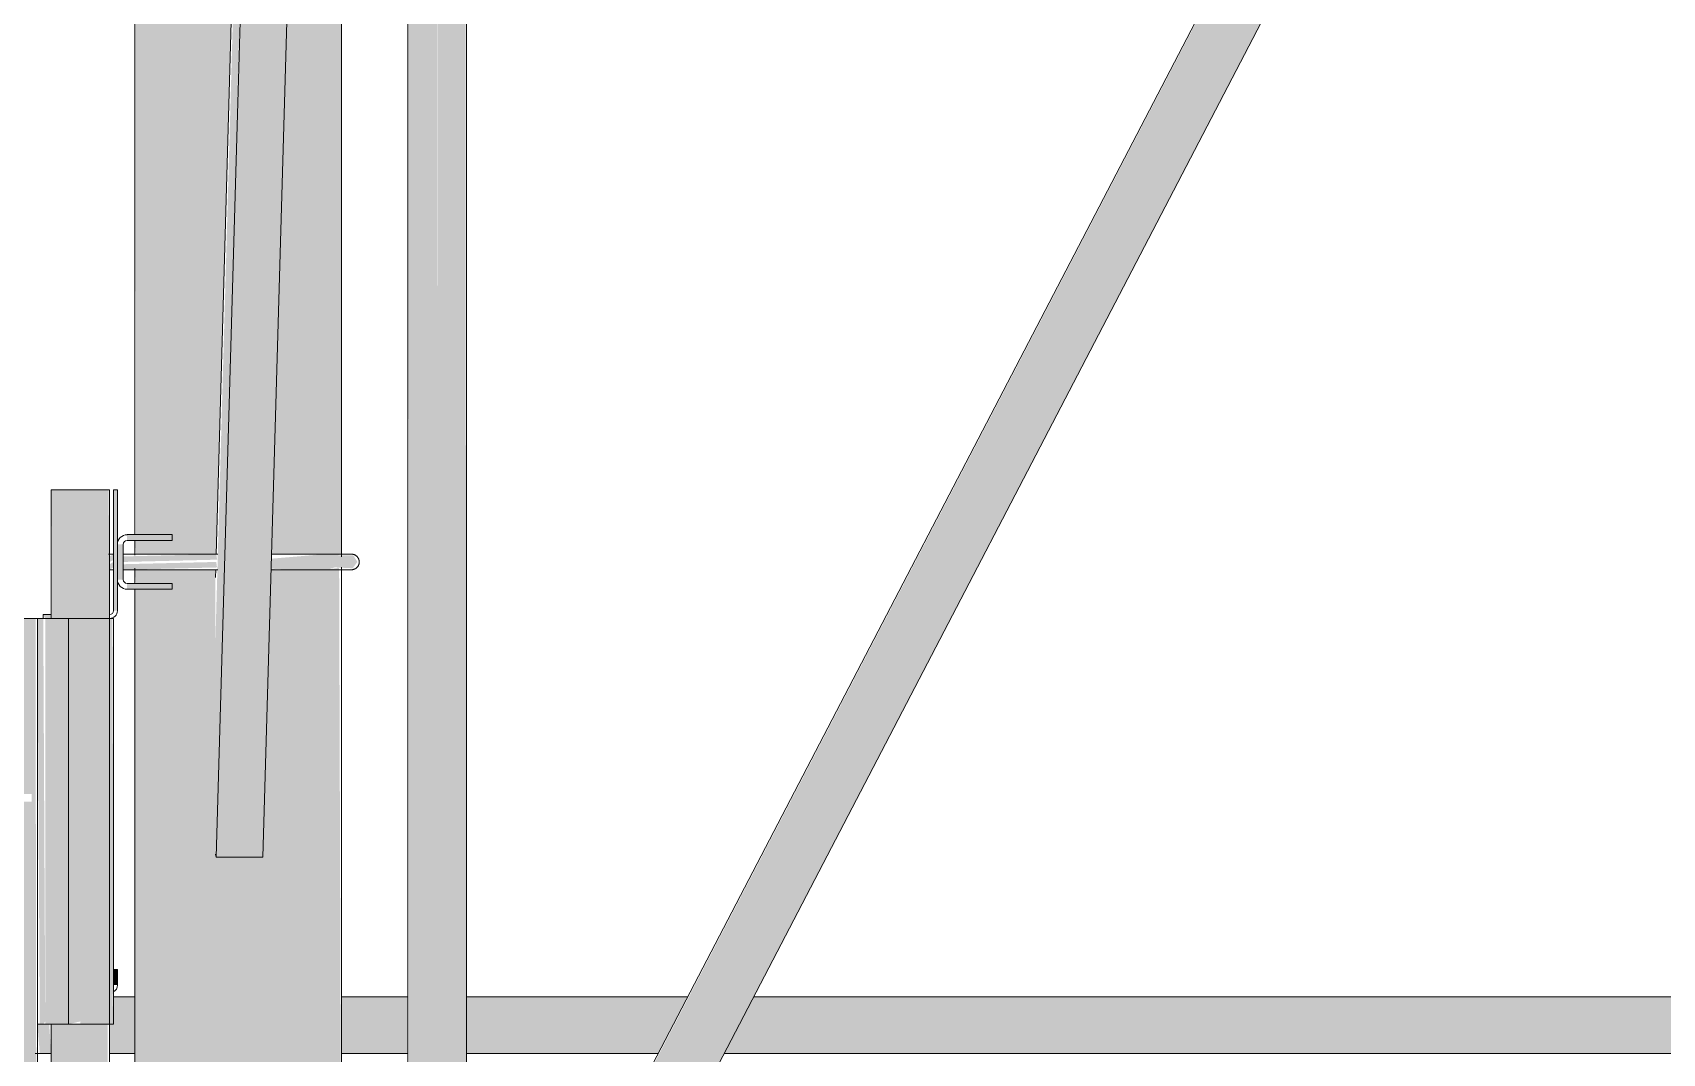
# Model space of a CAD drawing. Header units: inches. Extents: x 21380 to 98133, y -290 to 853.
# Drawn here: x 32530.6 to 32582.8, y 146.3 to 179 of the extents above; entities that cross this region are included whole.
import ezdxf

# ---------------------------------------------------------------- set-up
doc = ezdxf.new("R2010")
doc.units = ezdxf.units.IN
doc.header["$MEASUREMENT"] = 0
for name, color, linetype, lineweight in [('A-WALL', 113, 'Continuous', 9), ('Q-SPCQ', 91, 'Continuous', 9), ('S-BEAM', 12, 'Continuous', 9)]:
    doc.layers.add(name, color=color, linetype=linetype, lineweight=lineweight)

# ---------------------------------------------------------------- blocks, each defined once
blk = doc.blocks.new('Basketball_Backstop-Performance_Sports_Systems-3103-Ceiling_Hung - 27_-0_ to 27_-11 7_8_-706978-Building Section - North_South looking East _ Fitness Center')
at = {"layer": 'Q-SPCQ'}
h = blk.add_hatch(color=256, dxfattribs=at)
h.paths.add_polyline_path([(22191.6, 135.402), (22270.717, 287.347), (22270.553, 287.385), (22270.502, 287.034), (22270.254, 286.661), (22269.904, 286.467), (22269.434, 286.474), (22269.026, 286.737), (22268.829, 287.117), (22268.762, 287.584), (22190.554, 137.375), (22191.342, 137.345), (22191.734, 137.119), (22191.965, 136.695), (22191.96, 136.274), (22191.691, 135.848), (22191.342, 135.655), (22191.188, 135.616), (22191.572, 135.416)], flags=0)
h.paths.add_polyline_path([(22191.151, 136.223), (22191.337, 136.331), (22191.24, 136.75), (22191.043, 136.772), (22190.858, 136.607), (22190.858, 136.393), (22191.144, 136.228)], flags=0)
h.paths.add_polyline_path([(22191.18, 136.259), (22190.874, 136.5), (22190.916, 136.607), (22191.115, 136.741), (22191.217, 136.677), (22191.314, 136.393), (22191.188, 136.267)], flags=0)
h.paths.add_polyline_path([(22269.678, 287.031), (22269.877, 287.114), (22269.954, 287.348), (22269.847, 287.534), (22269.428, 287.438), (22269.406, 287.24), (22269.579, 287.051), (22269.649, 287.035)], flags=0)
h.paths.add_polyline_path([(22269.613, 287.071), (22269.479, 287.322), (22269.678, 287.554), (22269.818, 287.478), (22269.919, 287.313), (22269.877, 287.223), (22269.656, 287.096)], flags=0)
h = blk.add_hatch(color=256, dxfattribs=at)
h.paths.add_polyline_path([(22178.365, 116), (22181.678, 116), (22181.678, 119.75), (22178.365, 119.75), (22178.368, 119.312), (22179.053, 119.312), (22179.053, 119.125), (22178.365, 119.125)], flags=0)
h.paths.add_polyline_path([(22178.487, 120.25), (22181.678, 120.25), (22181.678, 128.783), (22178.63, 128.813), (22178.478, 128.814), (22178.365, 128.793), (22178.369, 120.875), (22179.053, 120.875), (22179.053, 120.687), (22178.365, 120.687), (22178.368, 120.25), (22178.478, 120.25)], flags=0)
h.paths.add_polyline_path([(22181.188, 129), (22181.678, 129.125), (22181.678, 129.177), (22181.205, 129.006)], flags=0)
h.paths.add_polyline_path([(22181.678, 128.823), (22181.678, 128.935), (22181.534, 128.875)], flags=0)
h.paths.add_polyline_path([(22178.604, 129.172), (22179.59, 129.211), (22181.188, 129.213), (22181.678, 129.25), (22181.678, 135.437), (22178.365, 135.437), (22178.378, 135), (22179.053, 135), (22179.053, 134.812), (22178.365, 134.812), (22178.374, 129.207), (22178.647, 129.189)], flags=0)
h.paths.add_polyline_path([(22179.053, 135.937), (22181.678, 135.937), (22181.678, 152.543), (22180.969, 152.543), (22180.944, 152.633), (22180.944, 161.75), (22178.365, 161.75), (22178.396, 161.312), (22179.053, 161.312), (22179.053, 161.125), (22178.365, 161.125), (22178.379, 136.562), (22179.053, 136.562), (22179.053, 136.375), (22178.365, 136.375), (22178.379, 135.937), (22178.873, 135.937)], flags=0)
h.paths.add_polyline_path([(22180.966, 162.25), (22181.678, 187.186), (22181.678, 224.783), (22178.63, 224.813), (22178.44, 224.81), (22178.365, 224.793), (22178.397, 162.875), (22179.053, 162.875), (22179.053, 162.687), (22178.365, 162.687), (22178.397, 162.25), (22180.944, 162.25)], flags=0)
h.paths.add_polyline_path([(22181.678, 224.823), (22181.678, 224.935), (22181.534, 224.875)], flags=0)
h.paths.add_polyline_path([(22181.188, 225), (22181.678, 225.125), (22181.678, 225.177), (22181.367, 225.065)], flags=0)
h.paths.add_polyline_path([(22178.604, 225.172), (22179.59, 225.211), (22181.188, 225.213), (22181.678, 225.25), (22181.678, 281.375), (22178.365, 281.375), (22178.44, 225.213), (22178.647, 225.189)], flags=0)
h = blk.add_hatch(color=256, dxfattribs=at)
h.paths.add_polyline_path([(22183.785, 116), (22184.99, 116), (22184.99, 119.802), (22184.601, 119.769), (22184.32, 119.751), (22181.678, 119.75), (22181.678, 116), (22183.766, 116)], flags=0)
h.paths.add_polyline_path([(22181.678, 119.823), (22181.875, 119.961), (22181.678, 119.875)], flags=0)
h.paths.add_polyline_path([(22182.168, 120), (22181.678, 120.125), (22181.699, 120.062), (22181.875, 120.039)], flags=0)
h.paths.add_polyline_path([(22184.752, 120.172), (22184.88, 120.217), (22184.99, 120.25), (22184.99, 128.125), (22184.303, 128.125), (22184.303, 128.312), (22184.99, 128.312), (22184.99, 128.75), (22181.678, 128.75), (22181.699, 120.178), (22183.352, 120.231), (22184.617, 120.189)], flags=0)
h.paths.add_polyline_path([(22182.535, 129.25), (22184.99, 129.25), (22184.99, 129.687), (22184.303, 129.687), (22184.303, 129.875), (22184.99, 129.875), (22184.99, 135.489), (22184.585, 135.451), (22184.32, 135.438), (22181.678, 135.437), (22181.747, 129.25), (22181.875, 129.25)], flags=0)
h.paths.add_polyline_path([(22181.678, 135.511), (22181.78, 135.636), (22181.678, 135.562)], flags=0)
h.paths.add_polyline_path([(22182.168, 135.687), (22181.678, 135.812), (22181.678, 135.752), (22181.875, 135.726)], flags=0)
h.paths.add_polyline_path([(22184.752, 135.86), (22184.877, 135.905), (22184.99, 135.937), (22184.909, 161.811), (22184.601, 161.769), (22184.32, 161.751), (22182.727, 161.77), (22182.463, 152.543), (22181.678, 152.543), (22181.678, 135.864), (22183.417, 135.915), (22184.617, 135.876)], flags=0)
h.paths.add_polyline_path([(22184.752, 162.172), (22184.877, 162.217), (22184.99, 162.25), (22184.951, 224.125), (22184.508, 224.125), (22182.759, 162.243), (22184.282, 162.23), (22184.639, 162.186)], flags=0)
h.paths.add_polyline_path([(22181.678, 187.186), (22182.751, 224.75), (22181.678, 224.75), (22181.678, 193.673)], flags=0)
h.paths.add_polyline_path([(22184.951, 224.312), (22184.99, 224.312), (22184.952, 224.75), (22184.526, 224.75), (22184.547, 224.312), (22184.877, 224.312)], flags=0)
h.paths.add_polyline_path([(22181.678, 225.25), (22182.765, 225.25), (22184.24, 279.687), (22184.24, 280.937), (22183.812, 280.937), (22183.812, 281.375), (22181.678, 281.375), (22181.678, 227.861)], flags=0)
h.paths.add_polyline_path([(22184.636, 225.25), (22184.99, 225.25), (22184.952, 225.687), (22184.552, 225.687), (22184.547, 225.25)], flags=0)
h.paths.add_polyline_path([(22184.636, 225.875), (22184.99, 225.875), (22184.962, 240.034), (22184.558, 225.875)], flags=0)
for points in [[(22181.875, 152.543), (22182.463, 152.543), (22186.13, 280.918), (22185.114, 280.918), (22185.056, 279.687), (22184.601, 279.687), (22180.969, 152.543)], [(22180.969, 152.543), (22184.526, 279.687), (22184.32, 279.687), (22180.944, 159.485), (22180.944, 152.633)], [(22177.535, 162.437), (22177.536, 162.437), (22177.521, 164.313)], [(22184.548, 161.75), (22184.763, 161.826), (22185.344, 161.797), (22185.494, 162), (22182.733, 162), (22182.727, 161.785), (22183.306, 161.754), (22183.785, 161.751)], [(22184.169, 162), (22185.494, 162), (22185.363, 162.215), (22184.99, 162.206), (22184.251, 162.234), (22182.736, 162.104), (22182.733, 162), (22183.586, 162)], [(22175.678, 160.313), (22175.679, 160.313), (22175.681, 160.706)], [(22174.613, 118.688), (22175.115, 118.688), (22175.115, 160.188), (22173.865, 160.188), (22173.865, 154.563), (22175.053, 154.563), (22175.053, 154.313), (22173.865, 154.313), (22173.865, 118.688)], [(22175.115, 118.688), (22175.24, 118.688), (22175.178, 160.188), (22175.115, 160.188), (22175.115, 120.413)], [(22175.426, 147.188), (22175.49, 147.275), (22175.426, 160.188), (22175.24, 160.188), (22175.314, 147.188), (22175.365, 147.188)], [(22176.24, 147.188), (22176.24, 160.188), (22175.49, 160.188), (22175.49, 147.188)], [(22176.24, 147.188), (22176.615, 147.275), (22176.615, 160.188), (22176.24, 160.188), (22176.24, 147.275)], [(22177.678, 148.438), (22177.803, 148.438), (22177.803, 148.938), (22177.678, 148.938)]]:
    blk.add_hatch(color=256, dxfattribs=at).paths.add_polyline_path(points, flags=0)
h = blk.add_hatch(color=256, dxfattribs=at)
h.paths.add_polyline_path([(22188.053, 130), (22188.053, 130.75), (22187.115, 130.75), (22187.149, 130), (22187.815, 130)], flags=0)
h.paths.add_polyline_path([(22188.053, 137.75), (22188.048, 224), (22187.115, 224), (22187.157, 137.75), (22187.834, 137.75)], flags=0)
h = blk.add_hatch(color=256, dxfattribs=at)
h.paths.add_polyline_path([(22188.958, 128), (22188.99, 128), (22188.958, 130.75), (22188.053, 130.75), (22188.058, 130), (22188.928, 130), (22188.928, 128)], flags=0)
h.paths.add_polyline_path([(22188.077, 137.75), (22188.99, 137.75), (22188.928, 224), (22188.053, 224), (22188.053, 137.75)], flags=0)
h = blk.add_hatch(color=256, dxfattribs=at)
h.paths.add_polyline_path([(22175.589, 160.188), (22175.678, 160.188), (22175.678, 160.313), (22175.428, 160.313), (22175.49, 160.188), (22175.553, 160.188)], flags=0)
h.paths.add_polyline_path([(22177.678, 160.438), (22177.803, 160.438), (22177.803, 164.313), (22177.678, 164.313), (22177.678, 161.927)], flags=0)
h = blk.add_hatch(color=256, dxfattribs=at)
h.paths.add_polyline_path([(22176.615, 123.063), (22176.615, 147.188), (22175.678, 147.188), (22175.719, 123.063), (22176.395, 123.063)], flags=0)
h.paths.add_polyline_path([(22175.71, 164.313), (22175.678, 164.313), (22175.691, 161.927)], flags=0)
h.paths.add_polyline_path([(22176.615, 160.188), (22176.615, 164.313), (22175.71, 164.313), (22175.71, 160.188), (22176.593, 160.188)], flags=0)
h = blk.add_hatch(color=256, dxfattribs=at)
h.paths.add_polyline_path([(22176.615, 123.063), (22177.553, 123.063), (22177.486, 147.188), (22176.615, 147.188), (22176.615, 125.297)], flags=0)
h.paths.add_polyline_path([(22176.836, 160.188), (22177.553, 160.188), (22177.521, 164.313), (22176.615, 164.313), (22176.615, 160.188)], flags=0)
h = blk.add_hatch(color=256, dxfattribs=at)
h.paths.add_polyline_path([(22179.053, 161.125), (22179.053, 161.312), (22178.115, 161.312), (22178.115, 161.125)], flags=0)
h.paths.add_polyline_path([(22177.803, 161.437), (22177.99, 161.437), (22177.99, 162.562), (22177.803, 162.562), (22177.803, 161.927)], flags=0)
h.paths.add_polyline_path([(22178.115, 162.687), (22179.053, 162.687), (22179.053, 162.875), (22178.115, 162.875)], flags=0)
h = blk.add_hatch(color=256, dxfattribs=at)
h.paths.add_polyline_path([(22177.553, 162), (22177.678, 162.065), (22177.678, 162.25), (22177.553, 162.177), (22177.553, 162.01)], flags=0)
h.paths.add_polyline_path([(22177.99, 162), (22181.002, 162.073), (22180.969, 162.25), (22177.99, 162.177), (22177.99, 162.016)], flags=0)
h = blk.add_hatch(color=256, dxfattribs=at)
h.paths.add_polyline_path([(22177.553, 161.75), (22177.678, 161.833), (22177.678, 162), (22177.553, 161.927), (22177.553, 161.751)], flags=0)
h.paths.add_polyline_path([(22177.99, 161.75), (22180.997, 161.823), (22180.969, 162), (22177.99, 161.927), (22177.99, 161.752)], flags=0)
h = blk.add_hatch(color=256, dxfattribs=at)
h.paths.add_polyline_path([(22177.642, 147.188), (22177.678, 147.188), (22177.678, 148.221)], flags=0)
h.paths.add_polyline_path([(22176.615, 147.188), (22177.642, 147.188), (22177.678, 149.717), (22177.642, 160.188), (22176.615, 160.188), (22176.615, 147.275)], flags=0)
for p, q in [((22268.803, 287.662), (22190.514, 137.375)), ((22191.6, 135.402), (22270.745, 287.332)), ((22182.463, 152.543), (22186.13, 280.918)), ((22184.32, 279.687), (22180.965, 162.238)), ((22184.601, 279.687), (22180.969, 152.543)), ((22188.99, 128), (22188.99, 226)), ((22178.365, 224.83), (22178.365, 162.875)), ((22184.99, 162.168), (22184.99, 224.125)), ((22187.115, 224), (22187.115, 130)), ((22175.678, 164.313), (22175.678, 160.188)), ((22175.678, 164.313), (22176.615, 164.313)), ((22176.615, 164.313), (22177.553, 164.313)), ((22177.553, 118.813), (22177.553, 164.313)), ((22177.803, 164.313), (22177.678, 164.313)), ((22177.678, 164.313), (22177.678, 160.438)), ((22177.803, 160.438), (22177.803, 164.313)), ((22177.99, 161.437), (22177.99, 162.562)), ((22179.053, 162.875), (22178.115, 162.875)), ((22178.115, 162.687), (22179.053, 162.687)), ((22178.365, 162.687), (22178.365, 162.217)), ((22179.166, 162.875), (22179.045, 162.875)), ((22179.045, 162.687), (22179.166, 162.687)), ((22179.053, 162.875), (22179.553, 162.875)), ((22179.553, 162.687), (22179.053, 162.687)), ((22179.553, 162.875), (22179.437, 162.875)), ((22179.437, 162.687), (22179.553, 162.687)), ((22179.553, 162.687), (22179.553, 162.875)), ((22179.553, 162.687), (22179.553, 162.875)), ((22177.678, 162.25), (22177.517, 162.25)), ((22181.026, 162.25), (22177.99, 162.25)), ((22177.541, 161.75), (22177.678, 161.75)), ((22177.99, 161.75), (22181.026, 161.75)), ((22178.365, 161.796), (22178.365, 161.312)), ((22180.952, 161.759), (22180.944, 161.497)), ((22184.99, 135.856), (22184.99, 161.83)), ((22178.115, 161.312), (22179.053, 161.312)), ((22179.053, 161.125), (22178.115, 161.125)), ((22178.365, 161.125), (22178.365, 136.562)), ((22179.166, 161.312), (22179.045, 161.312)), ((22179.045, 161.125), (22179.166, 161.125)), ((22179.053, 161.312), (22179.553, 161.312)), ((22179.553, 161.125), (22179.053, 161.125)), ((22179.553, 161.312), (22179.437, 161.312)), ((22179.437, 161.125), (22179.553, 161.125)), ((22179.553, 161.125), (22179.553, 161.312)), ((22179.553, 161.125), (22179.553, 161.312)), ((22173.865, 160.188), (22175.115, 160.188)), ((22175.115, 160.188), (22175.24, 160.188)), ((22175.24, 160.188), (22175.24, 147.188)), ((22175.24, 160.188), (22175.49, 160.188)), ((22175.24, 123.063), (22175.24, 160.188)), ((22175.678, 160.313), (22175.428, 160.313)), ((22175.428, 160.313), (22175.428, 160.188)), ((22175.49, 160.188), (22176.24, 160.188)), ((22175.678, 160.188), (22175.678, 160.313)), ((22176.237, 160.188), (22176.615, 160.188)), ((22176.24, 160.188), (22176.24, 147.188)), ((22176.615, 160.188), (22177.678, 160.188)), ((22177.553, 160.188), (22177.553, 160.313)), ((22177.553, 160.313), (22177.553, 160.188)), ((22177.678, 147.188), (22177.678, 160.188)), ((22180.969, 152.543), (22180.944, 152.633)), ((22182.463, 152.543), (22180.969, 152.543)), ((22177.803, 148.938), (22177.678, 148.938)), ((22177.678, 148.938), (22177.678, 148.438)), ((22177.803, 148.438), (22177.803, 148.938)), ((22177.678, 148.438), (22177.678, 148.221)), ((22177.678, 148.221), (22177.678, 148.438)), ((22175.49, 147.188), (22175.24, 147.188)), ((22176.24, 147.188), (22175.49, 147.188)), ((22175.678, 147.188), (22175.678, 118.813)), ((22176.615, 147.188), (22176.237, 147.188)), ((22177.678, 147.188), (22176.615, 147.188))]:
    blk.add_line(p, q, dxfattribs=at)
at = {"layer": 'Q-SPCQ', "flags": 128}
for points in [[(22185.303, 162.25), (22185.3, 162.25), (22185.291, 162.25), (22185.277, 162.25), (22185.257, 162.25), (22185.231, 162.25), (22185.199, 162.25), (22185.162, 162.25), (22185.119, 162.25), (22185.07, 162.25), (22185.017, 162.25), (22184.958, 162.25), (22184.893, 162.25), (22184.824, 162.25), (22184.749, 162.25), (22184.67, 162.25), (22184.585, 162.25), (22184.497, 162.25), (22184.403, 162.25), (22184.305, 162.25), (22184.203, 162.25), (22184.097, 162.25), (22183.987, 162.25), (22183.874, 162.25), (22183.757, 162.25), (22183.636, 162.25), (22183.513, 162.25), (22183.386, 162.25), (22183.257, 162.25), (22183.125, 162.25), (22182.991, 162.25), (22182.855, 162.25), (22182.741, 162.25)], [(22185.001, 162.25), (22185.056, 162.25), (22185.106, 162.25), (22185.151, 162.25), (22185.189, 162.25), (22185.223, 162.25), (22185.25, 162.25), (22185.272, 162.25), (22185.288, 162.25), (22185.298, 162.25), (22185.303, 162.25), (22185.303, 162.25)], [(22185.303, 162.25), (22185.313, 162.25), (22185.323, 162.249), (22185.333, 162.248), (22185.343, 162.247), (22185.352, 162.245), (22185.362, 162.243), (22185.372, 162.24), (22185.381, 162.237), (22185.391, 162.234), (22185.4, 162.23), (22185.409, 162.226), (22185.418, 162.222), (22185.427, 162.217), (22185.436, 162.212), (22185.444, 162.206), (22185.452, 162.201), (22185.46, 162.194), (22185.468, 162.188), (22185.475, 162.181), (22185.482, 162.174), (22185.489, 162.167), (22185.495, 162.159), (22185.502, 162.151), (22185.508, 162.143), (22185.513, 162.135), (22185.518, 162.127), (22185.523, 162.118), (22185.528, 162.109), (22185.532, 162.1), (22185.536, 162.091), (22185.539, 162.081), (22185.542, 162.072), (22185.545, 162.062), (22185.547, 162.052), (22185.549, 162.042), (22185.551, 162.033), (22185.552, 162.023), (22185.552, 162.013), (22185.553, 162.003), (22185.553, 162)], [(22185.553, 162), (22185.553, 161.99), (22185.552, 161.98), (22185.551, 161.97), (22185.55, 161.96), (22185.548, 161.95), (22185.546, 161.941), (22185.543, 161.931), (22185.54, 161.921), (22185.537, 161.912), (22185.533, 161.903), (22185.529, 161.894), (22185.525, 161.885), (22185.52, 161.876), (22185.515, 161.867), (22185.509, 161.859), (22185.503, 161.851), (22185.497, 161.843), (22185.491, 161.835), (22185.484, 161.828), (22185.477, 161.821), (22185.47, 161.814), (22185.462, 161.807), (22185.454, 161.801), (22185.446, 161.795), (22185.438, 161.79), (22185.429, 161.784), (22185.421, 161.78), (22185.412, 161.775), (22185.403, 161.771), (22185.393, 161.767), (22185.384, 161.764), (22185.374, 161.76), (22185.365, 161.758), (22185.355, 161.756), (22185.345, 161.754), (22185.335, 161.752), (22185.325, 161.751), (22185.316, 161.75), (22185.306, 161.75), (22185.303, 161.75)], [(22182.726, 161.75), (22182.818, 161.75), (22182.955, 161.75), (22183.089, 161.75), (22183.222, 161.75), (22183.352, 161.75), (22183.479, 161.75), (22183.603, 161.75), (22183.725, 161.75), (22183.843, 161.75), (22183.957, 161.75), (22184.068, 161.75), (22184.175, 161.75), (22184.278, 161.75), (22184.377, 161.75), (22184.472, 161.75), (22184.562, 161.75), (22184.647, 161.75), (22184.728, 161.75), (22184.804, 161.75), (22184.875, 161.75), (22184.941, 161.75), (22185.001, 161.75), (22185.056, 161.75), (22185.106, 161.75), (22185.151, 161.75), (22185.189, 161.75), (22185.223, 161.75), (22185.25, 161.75), (22185.272, 161.75), (22185.288, 161.75), (22185.298, 161.75), (22185.303, 161.75), (22185.303, 161.75)], [(22185.303, 161.75), (22185.3, 161.75), (22185.291, 161.75), (22185.277, 161.75), (22185.257, 161.75), (22185.231, 161.75), (22185.199, 161.75), (22185.162, 161.75), (22185.119, 161.75), (22185.07, 161.75), (22185.017, 161.75)]]:
    blk.add_lwpolyline(points, dxfattribs=at)
at = {"layer": 'Q-SPCQ'}
for centre, radius, start, end in [((22178.115, 162.562), 0.312, 90, 180), ((22178.115, 162.562), 0.125, 90, 180), ((22178.115, 161.437), 0.312, 180, 270), ((22178.115, 161.437), 0.125, 180, 270), ((22177.553, 160.438), 0.25, 270, 0), ((22177.553, 160.438), 0.125, 270, 0), ((22177.553, 148.438), 0.25, 300, 0)]:
    blk.add_arc(centre, radius, start, end, dxfattribs=at)
blk = doc.blocks.new('Girt_Z - 10_D-1223970-Building Section - North_South looking East _ Fitness Center')
at = {"layer": 'S-BEAM'}
h = blk.add_hatch(color=256, dxfattribs=at)
h.paths.add_polyline_path([(22233.678, 144.688), (22286.515, 144.688), (22284.682, 148.063), (22198.196, 148.063), (22197.251, 146.25), (22233.678, 146.25)], flags=0)
h.paths.add_polyline_path([(21239.115, 146.25), (21239.115, 148.063), (21236.99, 148.063), (21236.99, 146.25), (21237.74, 146.25)], flags=0)
h.paths.add_polyline_path([(21232.898, 146.25), (21235.115, 146.25), (21235.115, 148.063), (21228.024, 148.063), (21228.968, 146.25), (21232.749, 146.25)], flags=0)
h.paths.add_polyline_path([(21245.74, 146.25), (21246.553, 146.25), (21246.49, 147.188), (21246.428, 147.188), (21246.428, 148.063), (21245.74, 148.063), (21245.74, 147.188)], flags=0)
h.paths.add_polyline_path([(21248.741, 146.25), (21248.865, 146.25), (21248.792, 147.188), (21248.428, 147.188), (21248.49, 146.25), (21248.74, 146.25)], flags=0)
h.paths.add_polyline_path([(21226.854, 146.25), (21225.91, 148.063), (21167.368, 148.063), (21167.15, 146.25), (21213.532, 146.25)], flags=0)
h.paths.add_polyline_path([(21755.804, 146.25), (21863.553, 146.25), (21863.553, 148.063), (21748.058, 148), (21748.058, 146.25), (21750.512, 146.25)], flags=0)
h.paths.add_polyline_path([(22195.137, 146.25), (22196.081, 148.063), (22188.99, 148.063), (22188.99, 146.25), (22191.6, 146.25)], flags=0)
h.paths.add_polyline_path([(22187.115, 146.25), (22187.115, 148.063), (22184.99, 148.063), (22184.99, 146.25), (22186.717, 146.25)], flags=0)
h.paths.add_polyline_path([(22177.581, 146.25), (22178.365, 146.25), (22178.365, 148.063), (22177.678, 148.063), (22177.615, 147.188), (22177.553, 147.188), (22177.553, 146.25)], flags=0)
h.paths.add_polyline_path([(21250.365, 146.25), (21253.803, 146.25), (21253.803, 148), (21250.365, 148.063), (21250.365, 147.275)], flags=0)
h.paths.add_polyline_path([(21256.328, 146.25), (21381.072, 146.25), (21381.072, 148.063), (21257.593, 148.063)], flags=0)
h.paths.add_polyline_path([(22175.678, 146.25), (22175.615, 147.188), (22175.24, 147.188), (22175.314, 146.25), (22175.677, 146.25)], flags=0)
h.paths.add_polyline_path([(21389.033, 146.25), (21621.303, 146.25), (21621.303, 148.063), (21389.033, 148.063)], flags=0)
h.paths.add_polyline_path([(21631.303, 146.25), (21676.058, 146.25), (21676.058, 148.063), (21631.303, 148.063)], flags=0)
h.paths.add_polyline_path([(22173.74, 146.25), (22173.74, 148.063), (22170.303, 148), (22170.303, 146.25), (22172.192, 146.25)], flags=0)
h.paths.add_polyline_path([(22167.777, 146.25), (22166.512, 148.063), (22113.803, 148.063), (22113.803, 146.25), (22162.508, 146.25)], flags=0)
h.paths.add_polyline_path([(22103.803, 146.25), (22103.803, 148.063), (21871.553, 148.063), (21871.553, 146.25), (21949.473, 146.25)], flags=0)
h.paths.add_polyline_path([(21256.053, 146.292), (21257.288, 148.063), (21256.053, 148.063)], flags=0)
h.paths.add_polyline_path([(22168.053, 146.292), (22168.053, 148.063), (22166.817, 148.063)], flags=0)
h.paths.add_polyline_path([(22327.919, 146.376), (22327.689, 148.063), (22325.129, 148.063), (22327.127, 146.854)], flags=0)
for p, q in [((22177.667, 148.063), (22178.365, 148.063)), ((22184.99, 148.063), (22187.122, 148.063)), ((22188.99, 148.063), (22196.084, 148.063)), ((22198.193, 148.063), (22284.818, 148.063))]:
    blk.add_line(p, q, dxfattribs=at)

msp = doc.modelspace()

# ---------------------------------------------------------------- linework, layer by layer
at = {"layer": 'A-WALL'}
for p, q in [((32531.17, 146.25), (32530.66, 146.25)), ((32533.857, 146.25), (32533.034, 146.25)), ((32542.613, 146.25), (32540.482, 146.25)), ((32550.632, 146.25), (32544.482, 146.25)), ((32589.17, 146.25), (32552.741, 146.25))]:
    msp.add_line(p, q, dxfattribs=at)

# ---------------------------------------------------------------- block references
at = {"layer": 'Q-SPCQ'}
msp.add_blockref('Basketball_Backstop-Performance_Sports_Systems-3103-Ceiling_Hung - 27_-0_ to 27_-11 7_8_-706978-Building Section - North_South looking East _ Fitness Center', (10355.492, 0), dxfattribs=at)
at = {"layer": 'S-BEAM'}
msp.add_blockref('Girt_Z - 10_D-1223970-Building Section - North_South looking East _ Fitness Center', (10355.492, 0), dxfattribs=at)

doc.saveas('drawing.dxf')
